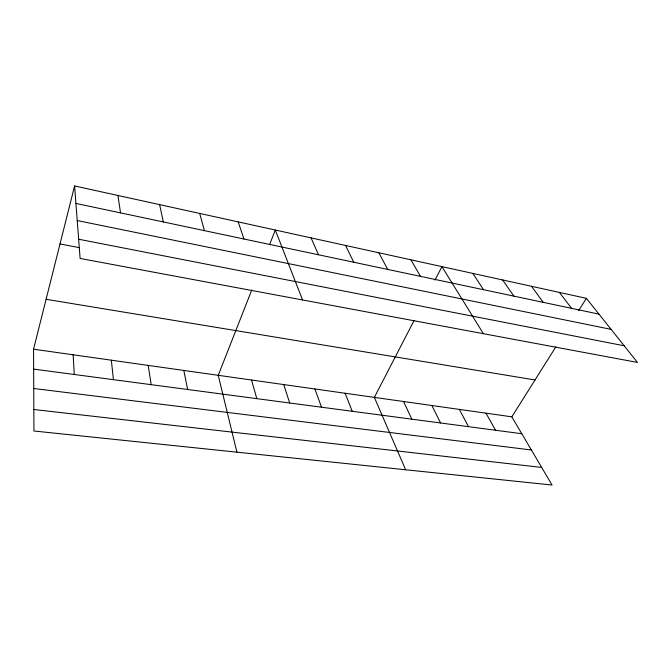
<?xml version="1.0" encoding="UTF-8"?>
<svg xmlns="http://www.w3.org/2000/svg" width="671" height="671" viewBox="0 0 671 671"><rect width="100%" height="100%" fill="white"/><g stroke="black" fill="none" stroke-linecap="round" stroke-linejoin="round"><path stroke-width="1.01" d="M33.55 349.197L511.822 416.825L552.065 485.041L33.944 431L33.55 349.197L74.59 185.959L586.387 298.343L637.45 362.424L80.117 258.461L74.59 185.959M251.759 289.989L218.243 375.307L236.913 452.17M269.625 244.529L275.311 230.036L302.554 299.954M414.024 320.646L374.359 397.383L405.636 469.767M434.984 280.075L441.937 266.63L483.388 333.68M511.822 416.825L555.865 346.84M578.67 310.598L586.387 298.343M33.844 409.503L541.673 467.419M33.743 388.492L531.39 449.989M33.651 369.109L521.795 433.726M46.098 299.291L535.022 379.962M60.013 243.942L79.497 247.674M78.65 239.228L624.189 345.783M77.224 220.549L611.113 329.377M75.924 203.439L598.968 314.137M559.388 292.413L571.558 308.333M531.491 286.291L543.216 302.336M502.646 279.958L513.894 296.129M472.812 273.407L483.539 289.704M410.92 259.811L420.474 276.36M485.972 413.168L495.559 430.254M378.805 252.766L387.712 269.423M459.341 409.402L468.509 426.672M431.889 405.519L440.604 422.982M345.54 245.46L353.751 262.235M403.581 401.518L411.809 419.174M311.067 237.886L318.515 254.779M345.104 393.248L352.267 411.289M314.9 388.979L321.493 407.213M238.205 221.891L243.942 238.993M283.732 384.567L289.696 403.003M251.524 380.021L256.817 398.658M199.673 213.428L204.429 230.639M159.614 204.63L163.33 221.933M183.82 370.442L187.628 389.499M148.207 365.41L151.185 384.668M117.953 195.487L120.528 212.883M111.336 360.193L113.424 379.669M73.147 354.791L74.271 374.493"/></g></svg>
